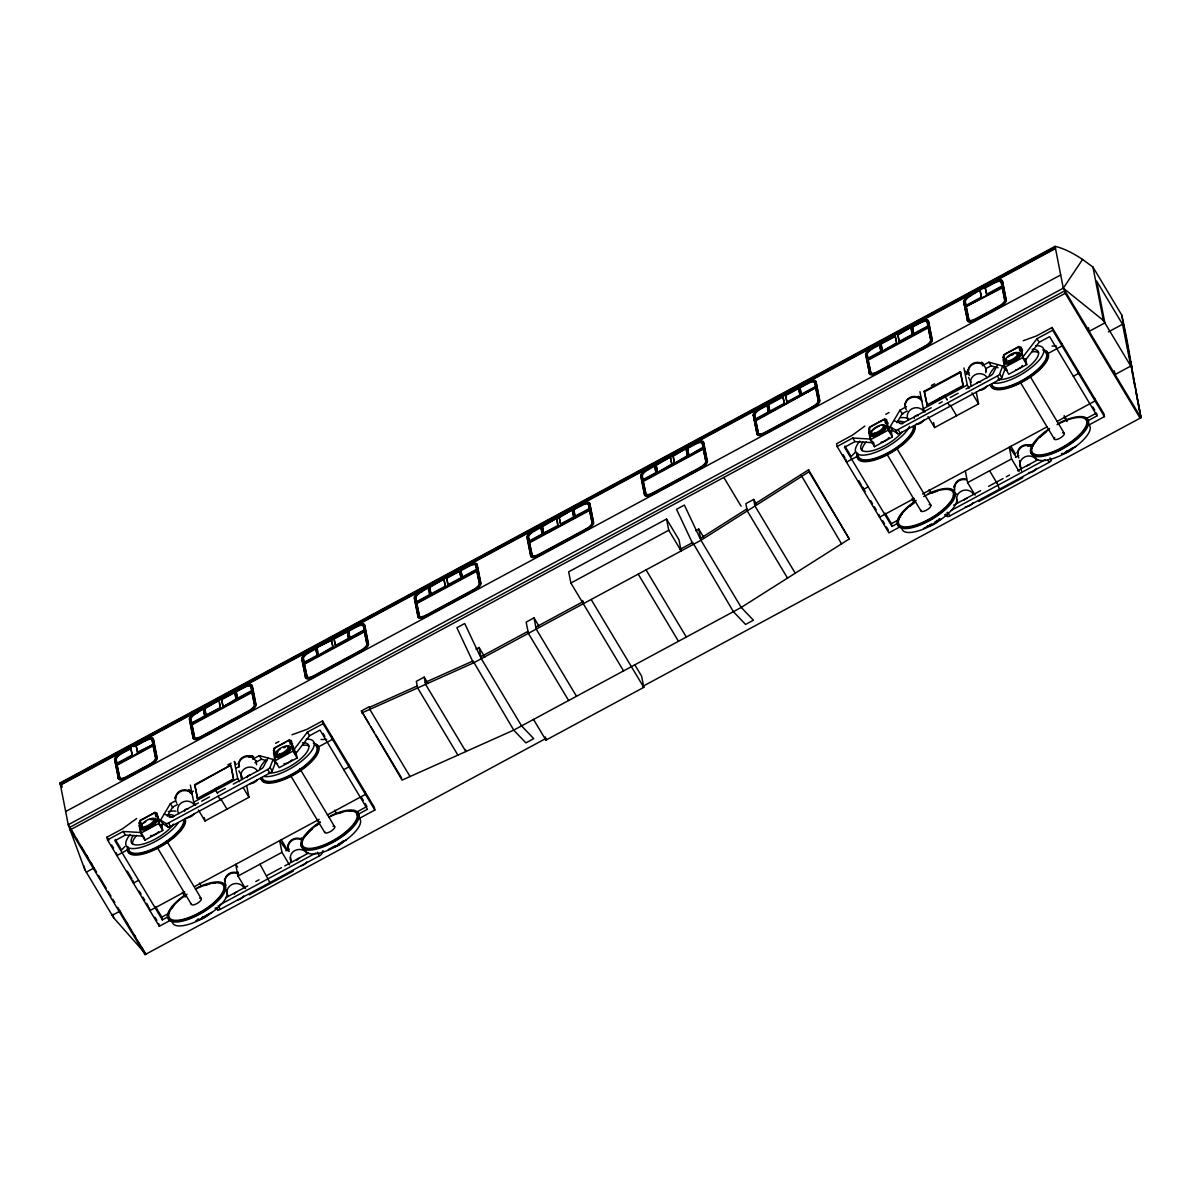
<?xml version="1.0" encoding="UTF-8"?>
<svg xmlns="http://www.w3.org/2000/svg" width="1201" height="1201" viewBox="0 0 1201 1201"><rect width="100%" height="100%" fill="white"/><g stroke="black" fill="none" stroke-linecap="round" stroke-linejoin="round"><path stroke-width="1.5" d="M275.254 763.04L272.162 770.997A2.897 1.021 -30.9 0 1 269.91 773.039L170.647 826.573A2.897 1.021 -30.9 0 1 168.08 827.114L162.766 823.691L160.619 820.103L165.933 823.526A2.897 1.021 -30.9 0 0 168.485 822.97L267.748 769.451A2.897 1.021 -30.9 0 0 270.015 767.394L273.092 759.437L275.254 763.04L277.566 763.671M323.024 850.578L321.793 853.761A2.897 1.021 -30.9 0 1 319.526 855.803L220.263 909.337A2.897 1.021 -30.9 0 1 217.711 909.893L215.054 908.181M1004.862 369.608L1001.769 377.564A2.897 1.021 -30.9 0 1 999.502 379.606L900.255 433.126A2.897 1.021 -30.9 0 1 897.687 433.681L892.373 430.258L890.211 426.67L895.541 430.093A2.897 1.021 -30.9 0 0 898.093 429.538L997.355 376.003A2.897 1.021 -30.9 0 0 999.622 373.961L1002.7 366.005L1004.862 369.608L1007.159 370.238L1005.012 366.65L988.918 362.192L982.343 365.75M976.863 383.479L977.134 382.909A2.552 2.357 -11.1 0 1 979.355 381.708L980.016 381.783A2.552 2.357 -11.1 0 1 980.617 382.023M268.033 758.041L263.274 767.274A4.279 1.516 -30.9 0 1 260.452 769.466L233.234 784.148M997.626 364.609L992.882 373.841A4.279 1.516 -30.9 0 1 990.059 376.033L966.009 389.004M162.766 823.691L161.129 826.468L158.967 822.865L170.407 803.574L175.346 800.917M167.254 816.125L172.554 807.177L177.658 804.43M892.373 430.258L890.737 433.021L888.575 429.433L900.014 410.141L906.59 406.599M896.862 422.692L902.161 413.745L907.265 410.997M139.196 943.085L145.922 954.285L113.63 917.759L84.836 869.719L68.247 824.742L1063.29 288.165L1082.566 259.446L1092.925 267.012L1121.719 315.037L1140.95 417.708L642.61 686.447M357.012 814.894L367.461 809.264L320.006 730.088L309.543 735.733L295.476 754.018L293.329 750.415L307.381 732.13L323.084 723.678L322.544 720.93L306.84 729.382L292.023 734.757M1088.106 420.665L1097.068 415.831L1049.614 336.655L1039.15 342.3L1025.084 360.585L1022.922 356.982L1036.988 338.697L1052.677 330.245L1052.136 327.483L1036.448 335.95L1023.267 340.724M124.934 846.45L121.586 850.008L115.251 839.454M855.652 451.831L851.179 456.575L844.858 446.021M136.689 818.482L122.652 828.705L106.964 837.172L107.505 839.919L159.283 926.286L170.257 920.356M864.9 426.07L852.26 435.272L836.572 443.739L837.112 446.487L888.89 532.854L899.864 526.924M700.573 538.288L746.872 508.939M754.588 504.045L808.588 469.816L849.257 538.964L741.227 607.436L513.728 730.118L402.08 780.11L361.411 710.962L369.262 706.728L369.773 709.371L410.051 776.537M361.801 712.944L473.449 662.952L700.964 540.27L808.979 471.798L808.588 469.816M196.829 712.463L195.853 713.019A8.977 3.183 -30.9 0 0 189.653 719.504L193.451 738.84A8.977 3.183 -30.9 0 0 200.762 738.045L249.883 711.547A8.977 3.183 -30.9 0 0 256.083 705.062L252.3 685.726A8.977 3.183 -30.9 0 0 244.974 686.522L196.634 712.388A7.476 2.657 -30.9 0 0 190.629 718.663L191.845 723.663L204.921 716.607L203.87 711.247M309.288 651.828L308.312 652.383A8.977 3.183 -30.9 0 0 302.472 657.743M421.731 591.192L420.755 591.748A8.977 3.183 -30.9 0 0 414.555 598.233L418.353 617.569A8.977 3.183 -30.9 0 0 425.664 616.774L474.785 590.276A8.977 3.183 -30.9 0 0 480.985 583.791L477.187 564.455A8.977 3.183 -30.9 0 0 469.876 565.251L421.521 591.117A7.476 2.657 -30.9 0 0 415.531 597.392L416.747 602.392L429.823 595.336M534.445 530.407L533.469 530.962A8.977 3.183 -30.9 0 0 527.269 537.447L531.067 556.784A8.977 3.183 -30.9 0 0 538.378 555.988L587.499 529.506A8.977 3.183 -30.9 0 0 593.699 523.02L589.901 503.669A8.977 3.183 -30.9 0 0 588.04 502.934M648.195 469.066L647.219 469.621A8.977 3.183 -30.9 0 0 641.019 476.106L644.817 495.443A8.977 3.183 -30.9 0 0 652.128 494.647L701.249 468.165A8.977 3.183 -30.9 0 0 707.449 461.679L703.651 442.328A8.977 3.183 -30.9 0 0 696.34 443.139L647.985 468.99A7.476 2.657 -30.9 0 0 641.995 475.266L642.85 479.664L655.926 472.624L654.53 465.463L656.286 473.209L643.211 480.265L641.995 475.266M971.159 294.906L970.183 295.461A8.977 3.183 -30.9 0 0 964.343 300.835M118.524 778.788L114.876 759.828A8.977 3.183 -30.9 0 1 121.061 753.342L122.037 752.787L120.716 752.742A8.977 3.183 -30.9 0 0 114.515 759.227L118.659 779.179A8.977 3.183 -30.9 0 0 125.985 778.368L151.041 764.857A8.977 3.183 -30.9 0 0 157.241 758.371L153.443 739.035A8.977 3.183 -30.9 0 0 146.132 739.831L133.596 746.557M191.845 723.663L190.989 719.264A7.476 2.657 -30.9 0 1 196.979 712.989L196.469 711.863L195.493 712.418A8.977 3.183 -30.9 0 0 189.308 718.904L193.091 738.24A8.977 3.183 -30.9 0 0 200.402 737.444L249.523 710.947A8.977 3.183 -30.9 0 0 255.723 704.462L251.94 685.125A8.977 3.183 -30.9 0 0 244.614 685.921L243.998 687.032M317.379 655.971L315.608 648.225L317.379 655.971L304.303 663.027L303.433 658.628A7.476 2.657 -30.9 0 1 309.438 652.353L308.927 651.227L307.951 651.783A8.977 3.183 -30.9 0 0 301.751 658.268L305.549 677.604A8.977 3.183 -30.9 0 0 312.861 676.809L361.981 650.311A8.977 3.183 -30.9 0 0 368.182 643.826L364.383 624.49A8.977 3.183 -30.9 0 0 357.072 625.286L356.081 625.796L357.433 625.886A8.977 3.183 -30.9 0 1 362.132 624.385M305.399 677.229L305.91 678.205A8.977 3.183 -30.9 0 0 313.221 677.409L362.342 650.912A8.977 3.183 -30.9 0 0 368.542 644.427L364.744 625.09A8.977 3.183 -30.9 0 0 363.513 624.4M416.747 602.392L415.891 597.993A7.476 2.657 -30.9 0 1 421.881 591.718L421.371 590.592L420.395 591.147A8.977 3.183 -30.9 0 0 414.195 597.633L417.993 616.969A8.977 3.183 -30.9 0 0 425.304 616.173L474.425 589.676A8.977 3.183 -30.9 0 0 480.625 583.191L476.827 563.854A8.977 3.183 -30.9 0 0 469.516 564.65L468.885 565.761M753.132 415.321L753.462 415.471A8.977 3.183 -30.9 0 1 759.663 408.986L760.638 408.43L759.302 408.385A8.977 3.183 -30.9 0 0 753.117 414.87L757.261 434.807A8.977 3.183 -30.9 0 0 764.572 434.011L813.693 407.514A8.977 3.183 -30.9 0 0 819.893 401.029L816.11 381.693A8.977 3.183 -30.9 0 0 808.783 382.503L760.443 408.355A7.476 2.657 -30.9 0 0 754.438 414.63L755.654 419.629L768.73 412.574L766.974 404.827L768.73 412.574M869.569 373.796L865.921 354.835A8.977 3.183 -30.9 0 1 872.121 348.35L873.097 347.795L871.761 347.75A8.977 3.183 -30.9 0 0 865.561 354.235L869.719 374.172A8.977 3.183 -30.9 0 0 877.03 373.376L926.151 346.879A8.977 3.183 -30.9 0 0 932.351 340.393L928.553 321.057A8.977 3.183 -30.9 0 0 921.242 321.853L897.477 334.644M968.937 320.187L965.304 301.706A7.476 2.657 -30.9 0 1 971.309 295.431L970.798 294.305L969.823 294.861A8.977 3.183 -30.9 0 0 963.622 301.346L967.781 321.298A8.977 3.183 -30.9 0 0 975.092 320.487L1000.148 306.976A8.977 3.183 -30.9 0 0 1006.348 300.49L1002.565 281.154A8.977 3.183 -30.9 0 0 995.239 281.95L970.948 294.83A7.476 2.657 -30.9 0 0 964.958 301.106L968.937 320.187A7.476 2.657 -30.9 0 0 976.008 319.421L999.022 307.006A7.476 2.657 -30.9 0 0 1005.027 300.73M1082.566 259.446A113.63 40.143 52 0 0 1055.078 246.37L60.05 782.932L68.247 824.742L70.168 827.939M60.155 783.487L1055.199 246.926M60.38 784.583L1055.409 248.022M60.485 785.139L1055.514 248.562M130.729 747.923L132.125 755.069L116.707 763.386L115.836 758.987A7.476 2.657 -30.9 0 1 121.841 752.712L130.729 747.923L132.485 755.669L118.599 763.16M356.442 626.397L309.077 651.753A7.476 2.657 -30.9 0 0 303.072 658.028L303.943 662.427L317.019 655.371M586.463 503.099A8.977 3.183 -30.9 0 0 582.59 504.48L534.235 530.332A7.476 2.657 -30.9 0 0 528.23 536.607L529.101 541.005L542.176 533.965L540.765 526.804L542.176 532.764M880.828 350.152L879.417 344.192L880.828 351.338L867.753 358.393L866.882 353.995A7.476 2.657 -30.9 0 1 872.887 347.72L895.105 335.725L896.516 341.7M116.767 762.53L116.197 759.587A7.476 2.657 -30.9 0 1 122.202 753.312L131.089 748.523M136.314 745.701L145.201 740.912A7.476 2.657 -30.9 0 1 152.287 740.131L153.143 744.53L137.725 752.847L135.953 745.1L137.725 752.847M196.979 712.989L203.164 708.86L204.921 716.607M206.227 715.901L204.831 708.755L218.852 700.393L220.263 707.554L205.881 715.301L220.624 708.155M221.825 699.582L234.901 692.542L235.951 699.087L223.236 706.743L221.464 698.997L222.876 706.143M252 691.221L237.618 698.982L236.207 691.836L244.058 687.603A7.476 2.657 -30.9 0 1 251.129 686.822L251.715 689.764M309.438 652.353L315.968 648.825M331.656 640.358L316.914 647.519L318.685 655.266L333.067 647.519L331.296 639.758L333.067 647.519M334.283 638.947L347.359 631.906L348.755 639.052L335.679 646.108L333.923 638.347L335.319 645.507L348.395 638.452M348.665 631.201L356.502 626.967A7.476 2.657 -30.9 0 1 363.588 626.186L364.443 630.585L350.061 638.347L348.305 630.6L350.061 638.347M421.881 591.718L428.066 587.589L429.463 594.735L416.387 601.791M461.199 578.417L459.443 570.67L461.199 578.417L431.129 594.63L429.733 587.484L443.754 579.122L445.511 586.869L444.115 579.723M446.727 578.312L448.123 585.472L446.727 578.312L459.803 571.271M461.109 570.565L468.96 566.332A7.476 2.657 -30.9 0 1 476.031 565.551L476.887 569.95L462.505 577.711L460.749 569.965L462.145 577.111L476.542 569.349L475.671 564.95A7.476 2.657 -30.9 0 0 468.6 565.731L468.96 566.332M542.537 534.565L529.461 541.606L528.59 537.207A7.476 2.657 -30.9 0 1 534.595 530.932L541.126 527.404M543.843 533.86L542.432 526.699L556.453 518.352L557.865 525.498L543.483 533.259L558.225 526.098M559.441 517.541L572.156 509.885L573.913 517.631L560.837 524.687L559.081 516.94L560.477 524.086L573.553 517.03M574.874 515.139L573.823 509.779L581.659 505.546A7.476 2.657 -30.9 0 1 588.745 504.78L589.601 509.179L576.825 516.07M642.355 475.866A7.476 2.657 -30.9 0 1 648.345 469.591L654.89 466.063M673.281 464.051L657.593 472.518L656.196 465.357L670.218 457.011L671.975 464.757L670.578 457.611M682.769 458.932L674.587 463.346L673.191 456.2L685.906 448.543L687.663 456.29L686.266 449.144M698.562 450.42L688.984 455.584L687.572 448.438L695.424 444.205A7.476 2.657 -30.9 0 1 702.495 443.439L703.065 446.367M755.654 419.629L754.798 415.231A7.476 2.657 -30.9 0 1 760.788 408.956L767.334 405.428M768.64 404.722L783.022 396.976L784.433 404.121L770.036 411.868L768.28 404.121L769.691 411.267L784.073 403.521M785.634 395.564L787.045 402.71L785.634 395.564L798.71 388.508L800.121 395.654L785.739 403.416M814.203 388.058L801.427 394.949L800.016 387.803L807.868 383.569A7.476 2.657 -30.9 0 1 814.939 382.804L815.809 387.202L814.578 382.203A7.476 2.657 -30.9 0 0 807.507 382.969L807.868 383.569M881.189 351.938L868.113 358.994L867.242 354.595A7.476 2.657 -30.9 0 1 873.247 348.32L879.778 344.792M896.877 343.486L882.495 351.232L881.084 344.087L895.466 336.325M898.093 334.929L910.808 327.272L912.205 334.418L899.129 341.474L897.732 334.328L899.489 342.075L912.565 335.019M913.526 332.527L912.475 327.167L920.311 322.934A7.476 2.657 -30.9 0 1 927.397 322.153L927.037 321.553A7.476 2.657 -30.9 0 0 919.951 322.333L920.311 322.934M971.309 295.431L979.836 290.041L981.607 297.788L966.174 306.105M985.436 287.82L994.323 283.031A7.476 2.657 -30.9 0 1 1001.394 282.25L1002.265 286.649L986.832 294.966L985.075 287.219L986.832 294.966M137.364 752.246L153.143 744.53M191.484 723.062L204.56 716.006M332.707 646.919L318.685 655.266M349.701 637.746L364.083 629.985L363.227 625.586A7.476 2.657 -30.9 0 0 356.142 626.367L356.502 626.967M445.151 586.283L430.769 594.03L429.733 587.484M447.763 584.872L460.839 577.816M581.659 505.546L581.299 504.945A7.476 2.657 -30.9 0 1 588.385 504.18L589.241 508.578L574.859 516.325L573.823 509.779M657.593 472.518L671.614 464.156M674.587 463.346L687.302 455.689M688.984 455.584L703.005 447.237L702.135 442.839A7.476 2.657 -30.9 0 0 695.064 443.604L695.424 444.205M755.294 419.029L768.37 411.973M786.685 402.11L799.761 395.054M815.449 386.602L801.067 394.348L800.016 387.803M882.495 351.232L896.516 342.885L895.105 335.725M965.814 305.519L981.247 297.187M986.471 294.365L1001.904 286.048L1001.033 281.65A7.476 2.657 -30.9 0 0 993.963 282.43L994.323 283.031M224.872 705.858L236.312 699.688M915.477 333.458L928.253 326.552M116.917 764.497L153.007 745.025L155.905 758.612A7.476 2.657 -30.9 0 1 149.915 764.887L126.901 777.302A7.476 2.657 -30.9 0 1 119.815 778.068L116.917 764.497L119.815 778.068M194.742 738.075A7.476 2.657 -30.9 0 1 194.607 737.744L191.71 724.158L251.85 691.731L254.762 705.302A7.476 2.657 -30.9 0 1 248.757 711.577L201.693 736.964A7.476 2.657 -30.9 0 1 194.982 738.33M367.131 645.507A7.476 2.657 -30.9 0 1 361.216 650.942L314.137 676.328A7.476 2.657 -30.9 0 1 307.066 677.109L304.153 663.522L364.308 631.095L366.89 643.045M416.597 602.887L476.752 570.46L479.649 584.031A7.476 2.657 -30.9 0 1 473.659 590.307L426.58 615.693A7.476 2.657 -30.9 0 1 419.509 616.473L416.597 602.887L419.509 616.473M529.311 542.116L589.466 509.674L592.363 523.261A7.476 2.657 -30.9 0 1 586.373 529.536L539.294 554.907A7.476 2.657 -30.9 0 1 532.223 555.688L529.311 542.116L532.223 555.688M643.075 480.76L703.216 448.333L706.128 461.92A7.476 2.657 -30.9 0 1 700.123 468.195L653.059 493.566A7.476 2.657 -30.9 0 1 645.973 494.347L643.075 480.76L645.973 494.347M758.416 433.711L755.519 420.125L815.659 387.698L755.879 420.725L758.416 433.711A7.476 2.657 -30.9 0 0 758.552 434.041M867.963 359.489L928.118 327.062L931.015 340.634A7.476 2.657 -30.9 0 1 925.025 346.909L877.946 372.295A7.476 2.657 -30.9 0 1 870.875 373.076L867.963 359.489L870.875 373.076M117.278 765.097L153.368 745.626M194.607 737.744L192.07 724.758L252.21 692.331M307.066 677.109L304.514 664.123L364.669 631.696M416.957 603.487L477.112 571.06M529.671 542.702L589.826 510.275M643.436 481.361L703.576 448.934M868.323 360.09L928.478 327.663M119.469 777.467A7.476 2.657 -30.9 0 0 126.54 776.702L149.555 764.286A7.476 2.657 -30.9 0 0 155.545 758.011L151.927 739.531A7.476 2.657 -30.9 0 0 144.841 740.311L145.201 740.912M194.247 737.144A7.476 2.657 -30.9 0 0 201.333 736.363L248.397 710.977A7.476 2.657 -30.9 0 0 254.402 704.702L251.85 691.731M306.705 676.508A7.476 2.657 -30.9 0 0 313.776 675.728L360.855 650.341A7.476 2.657 -30.9 0 0 366.845 644.066L364.308 631.095M419.149 615.873A7.476 2.657 -30.9 0 0 426.22 615.092L473.299 589.706A7.476 2.657 -30.9 0 0 479.289 583.431L476.752 570.46M531.863 555.087A7.476 2.657 -30.9 0 0 538.934 554.307L586.013 528.935A7.476 2.657 -30.9 0 0 592.003 522.66L589.466 509.674M645.613 493.746A7.476 2.657 -30.9 0 0 652.698 492.965L699.763 467.594A7.476 2.657 -30.9 0 0 705.768 461.319L703.216 448.333M758.056 433.111A7.476 2.657 -30.9 0 0 765.142 432.33L812.206 406.944A7.476 2.657 -30.9 0 0 818.211 400.669L815.659 387.698M870.515 372.475A7.476 2.657 -30.9 0 0 877.586 371.694L924.665 346.308A7.476 2.657 -30.9 0 0 930.655 340.033L928.118 327.062M968.576 319.586A7.476 2.657 -30.9 0 0 975.647 318.82L998.662 306.405A7.476 2.657 -30.9 0 0 1004.667 300.13L1002.114 287.159L966.024 306.615L1002.475 287.745L1004.712 299.109M118.163 778.188L118.298 778.578A8.977 3.183 -30.9 0 0 125.625 777.768L150.68 764.256A8.977 3.183 -30.9 0 0 156.881 757.771L153.082 738.435A8.977 3.183 -30.9 0 0 145.771 739.231L145.141 740.341M534.595 530.932L534.085 529.806L533.109 530.362A8.977 3.183 -30.9 0 0 526.909 536.847L530.707 556.183A8.977 3.183 -30.9 0 0 538.018 555.387L587.139 528.905A8.977 3.183 -30.9 0 0 593.339 522.42L589.541 503.069A8.977 3.183 -30.9 0 0 582.23 503.88L581.599 504.975M648.345 469.591L647.834 468.465L646.859 469.021A8.977 3.183 -30.9 0 0 640.658 475.506L644.457 494.842A8.977 3.183 -30.9 0 0 651.768 494.046L700.889 467.564A8.977 3.183 -30.9 0 0 707.089 461.079L703.291 441.728A8.977 3.183 -30.9 0 0 695.98 442.538L695.349 443.634M756.765 433.831L756.9 434.207A8.977 3.183 -30.9 0 0 764.211 433.411L813.332 406.929A8.977 3.183 -30.9 0 0 819.532 400.443L815.749 381.092A8.977 3.183 -30.9 0 0 808.423 381.903L807.808 382.999M869.209 373.196L869.359 373.571A8.977 3.183 -30.9 0 0 876.67 372.775L925.791 346.278A8.977 3.183 -30.9 0 0 931.991 339.793L928.193 320.457A8.977 3.183 -30.9 0 0 920.882 321.252L920.251 322.363M967.27 320.322L967.421 320.697A8.977 3.183 -30.9 0 0 974.732 319.886L999.787 306.375A8.977 3.183 -30.9 0 0 1005.988 299.89L1002.204 280.554A8.977 3.183 -30.9 0 0 994.878 281.349L994.263 282.46M759.572 434.612A7.476 2.657 -30.9 0 0 765.502 432.93L812.567 407.544A7.476 2.657 -30.9 0 0 818.572 401.269L816.335 389.92M65.665 811.531L1060.693 274.969M546.005 738.405L145.021 954.63L70.228 829.876L69.733 827.369L1064.777 290.807L1065.257 293.314L1140.049 418.068L1139.554 415.561M70.228 829.876L1065.257 293.314M666.54 519.042L668.747 530.257L681.147 550.944L678.955 539.729L666.54 519.042L568.673 571.811L570.88 583.025L623.559 670.894M227.815 764.917L231.072 763.16M931.36 385.536L934.618 383.78M197.67 799.04L194.607 784.643L230.727 765.172L194.967 785.244L197.67 799.04L207.518 793.726M924.215 391.211L927.277 405.593L924.215 391.211L960.335 371.74L963.397 386.121L956.837 389.664M924.575 391.811L960.695 372.34M570.88 583.025L668.747 530.257M248.937 757.246L251.955 755.609A8.977 8.317 -11.1 0 1 253.771 756.93M275.599 743.314L278.887 741.542M885.753 414.3L889.04 412.528M190.163 792.93L193.451 791.144M236.267 768.07L239.554 766.283M252.735 759.182L259.311 755.639L275.404 760.083L274.849 757.261M965.874 374.622L969.162 372.85M161.58 824.441L162.766 830.461L144.841 840.13L140.712 833.239L139.226 825.703L140.532 824.997L139.676 820.628L154.989 812.371L159.313 819.637M293.66 747.187L289.336 739.921L274.023 748.178L274.879 752.547L273.573 753.252L275.059 760.788L279.187 767.679L297.112 758.026L295.926 751.991M887.479 423.803L884.597 418.939L869.284 427.196L870.14 431.549L868.833 432.255L870.32 439.791L874.448 446.697L892.373 437.029L891.187 430.994M1021.826 351.353L1018.943 346.488L1003.631 354.745L1004.486 359.114L1003.18 359.82L1004.667 367.356L1008.795 374.247L1026.72 364.579L1025.534 358.559M285.778 742.173L277.146 746.827A4.489 1.591 -30.9 0 0 273.543 750.595L274.293 754.453L273.573 753.252M107.505 839.919L123.193 831.467L141.057 832.533L143.204 836.121L125.354 835.055L114.891 840.7L162.345 919.861L168.335 916.648M837.112 446.487L852.8 438.02L870.665 439.086L872.812 442.689L854.962 441.623L844.498 447.267L891.953 526.428L897.928 523.201M254.882 762.785L261.473 759.227L266.697 760.683M986.141 368.467L991.08 365.795L998.046 367.716M197.309 798.44L233.429 778.954L230.727 765.172M926.917 404.992L963.037 385.521L960.335 371.74M210.806 791.954L214.093 790.183M220.654 786.64L215.369 788.697M223.941 784.869L233.79 779.554M932.201 402.935L944.977 395.264M950.261 393.207L953.549 391.436M428.006 683.504L424.178 677.109L416.327 681.342L417.633 687.948L457.896 755.114M475.956 649.186L479.094 647.504L484.844 657.097M538.799 625.886L534.01 617.884L526.158 622.118L528.365 633.332L568.643 700.513M695.619 530.737L698.757 529.04L703.561 537.042M756.555 504.225L753.673 499.436L745.836 503.669L747.262 510.92L787.526 578.101M195.598 805.331L193.721 802.193L237.678 778.488L234.33 761.404L236.222 764.557M925.205 411.898L923.314 408.76L967.285 385.056L963.938 367.971M140.712 833.239L158.622 823.571L157.151 816.034L155.845 816.74L154.989 812.371M275.059 760.788L292.984 751.12L291.498 743.584L290.192 744.29L289.336 739.921M870.32 439.791L888.23 430.138L886.758 422.602L885.452 423.307L884.597 418.939M1004.667 367.356L1022.591 357.688L1021.105 350.152L1019.799 350.857L1018.943 346.488M198.45 802.899L174.4 815.869A4.279 1.516 -30.9 0 1 171.338 816.86L164.222 814.023M201.618 801.202L209.514 796.939M217.426 792.675L225.323 788.411M893.814 420.59L900.945 423.428A4.279 1.516 -30.9 0 0 904.008 422.437L931.225 407.77M939.122 403.506L942.29 401.795M950.186 397.531L958.098 393.267M480.91 656.737L527.975 631.351M535.826 627.132L582.89 601.746M679.736 549.518L692.722 542.522L733.391 611.669L745.566 624.445L753.417 620.211L741.227 607.436L700.964 540.27L684.375 505.051L676.538 509.284L693.112 544.488M86.292 872.151L94.143 867.918M128.702 849.212L116.887 855.577L116.347 852.83M317.364 747.472L332.467 739.336L331.926 736.588M858.31 455.78L846.495 462.145L845.954 459.398M1046.972 354.04L1062.074 345.888L1061.534 343.141M1108.433 331.881L1122.545 324.27L1096.663 281.094L1104.86 322.889L1089.172 331.356L1088.466 327.708M198.405 810.029L204.996 821.004L248.952 797.299L246.655 785.604M928.013 416.597L934.588 427.571L978.56 403.866L976.263 392.172M138.625 880.288L133.386 883.11L132.846 880.348M343.741 769.676L348.966 766.854L348.425 764.106M868.233 486.84L862.994 489.663L862.453 486.915L865.2 491.509M1073.334 376.243L1078.573 373.421L1078.033 370.674M112.188 915.327L120.025 911.094L121.947 914.291M184.729 891.848L149.9 910.628L149.359 907.881M194.592 886.533L319.121 819.367M327.348 814.939L365.464 794.386L364.924 791.624M914.321 498.415L879.492 517.196L878.952 514.448M922.548 493.971L1047.092 426.82M1056.955 421.506L1095.072 400.939L1094.531 398.192M1027.921 446.171L1030.938 444.55A8.977 8.317 -11.1 0 1 1032.77 445.856M162.345 919.861L161.82 917.114L169.281 913.09M245.514 888.59L237.993 876.054L281.965 852.35L279.668 840.655L286.348 849.963M356.472 812.146L366.921 806.517L365.119 803.499M891.953 526.428L891.412 523.681L898.888 519.658M975.107 495.157L967.601 482.622L1011.557 458.917L1009.275 447.207L1015.986 456.635M1086.064 418.714L1096.528 413.069L1097.068 415.831M285.883 850.833L289.171 849.047M1015.491 457.401L1018.778 455.614M953.429 495.623L956.732 493.851M359.159 818.497L374.847 810.044L374.307 807.282L322.544 720.93M1052.136 327.483L1103.914 413.85L1104.455 416.597L1088.767 425.064L1087.325 422.662M225.593 897.793L247.781 885.828M255.798 881.504L259.011 879.763M267.042 875.439L281.499 867.647M284.712 865.921L308.492 853.085M953.624 505.201L980.586 490.669M988.618 486.33L1003.075 478.538M1006.288 476.812L1009.501 475.071M1017.517 470.747L1038.099 459.653M219.708 904.863L315.758 853.07M950.922 510.575L1045.365 459.638M195.553 921.122L198.811 919.365M202.068 917.609L211.841 912.34M328.278 849.557L334.794 846.029M338.051 844.273L346.188 839.889M923.524 528.56L931.676 524.161M934.933 522.405L941.449 518.892M1066.023 451.726L1075.796 446.457M944.647 514.734L947.304 516.445A2.897 1.021 -30.9 0 0 949.871 515.89L1049.134 462.37A2.897 1.021 -30.9 0 0 1051.4 460.328L1049.959 457.926M249.268 894.865L293.239 871.145M978.875 501.418L1022.832 477.713M533.529 719.444L545.93 740.131L643.796 687.362L641.604 676.133L634.924 664.994M369.398 707.389L417.242 685.966M425.214 682.393L473.059 660.97L513.728 730.118L525.903 742.894L533.739 738.66L521.564 725.884L481.301 658.718L464.712 623.514L456.86 627.733L473.449 662.952M299.499 858.13L297.278 859.315A2.552 2.357 -11.1 0 0 296.902 860.501M236.987 891.833L234.75 893.034A2.552 2.357 -11.1 0 0 234.39 894.22M1052.061 346.068L1056.295 345.963M321.042 739.531L326.687 739.396M250.409 775.215L249.748 775.14A2.552 2.357 -11.1 0 0 247.526 776.341L247.256 776.912A2.552 2.357 -11.1 0 0 247.166 777.527M187.896 808.934L187.236 808.858A2.552 2.357 -11.1 0 0 185.014 810.059L184.744 810.63A2.552 2.357 -11.1 0 0 184.639 811.245M1055.078 246.37L1063.29 288.165L1103.404 320.457L1132.213 368.497L1130.651 361.216A113.63 19.051 78.3 0 0 1121.719 315.037M237.618 867.047L235.696 864.36L237.993 876.054M1063.29 288.165L1140.95 417.708L1130.651 361.216L1132.483 374.081M1052.677 330.245L1104.455 416.597M1092.91 407.049L1094.727 410.066M1036.988 338.697L1039.15 342.3M998.662 306.405L999.172 307.531M1064.176 415.636L1065.978 418.654M1064.206 416.762L1067.058 421.521M1006.243 353.695A4.489 1.591 -30.9 0 1 1006.753 353.394L1016.827 347.96A4.489 1.591 -30.9 0 1 1021.075 347.494L1022.501 349.896M1022.591 357.688L1026.72 364.579M1030.368 376.799L1064.356 433.471M1020.295 382.233L1054.268 438.905M1005.747 353.995A4.489 1.591 -30.9 0 0 1003.15 357.162L1004.591 359.564M963.637 301.796L967.631 320.907M999.622 373.961L1001.769 377.564M997.355 376.003L999.502 379.606M1047.692 459.968L1049.134 462.37M988.918 362.192L991.08 365.795M965.814 371.124L967.255 373.511M1010.927 446.352L1015.445 453.888M967.285 385.056L969.162 388.193M971.984 392.892L978.56 403.866M1011.557 458.917L1019.079 471.453M924.665 346.308L925.175 347.434M912.475 327.167L913.511 333.713L927.893 325.966L927.037 321.553M945.307 396.915L947.184 400.053L947.034 399.242M950.246 405.157L956.581 415.711M989.579 470.762L996.815 482.817M947.724 402.77L949.886 406.373M999.502 489.137L996.65 482.006M881.084 344.087L882.135 350.632M900.014 410.141L902.161 413.745M898.093 429.538L900.255 433.126M949.871 515.89L947.709 512.302A2.897 1.021 -30.9 0 1 946.913 512.677M895.541 430.093L897.687 433.681M945.878 514.058L947.304 516.445M929.094 489.618L931 492.785M888.23 430.138L892.373 437.029M896.997 448.724L930.985 505.396M886.923 454.158L920.912 510.83M911.934 498.88L913.841 502.048M868.833 432.255L869.554 433.456M852.8 438.02L854.962 441.623M885.092 513.127L891.412 523.681M843.147 454.699L845.024 457.821M858.79 480.805L861.537 485.384M870.71 500.682L872.542 503.744M874.373 506.792L876.205 509.855M882.72 520.709L884.597 523.831M886.473 526.969L888.35 530.106M812.206 406.944L812.717 408.085M808.979 471.798L849.257 538.964M841.541 543.858L800.872 474.71M795.242 573.207L754.979 506.026L753.673 499.436M723.828 477.428L741.092 506.221M699.763 467.594L700.273 468.72M687.572 448.438L688.623 454.984M673.191 456.2L674.226 462.745M656.196 465.357L657.232 471.918M646.048 569.875L686.311 637.055M638.196 574.108L678.475 641.274M586.013 528.935L586.523 530.061M591.132 599.494L643.796 687.362M542.432 526.699L543.483 533.259M576.48 696.28L536.216 629.099L534.01 617.884M426.22 615.092L426.655 616.263M361.411 710.962L369.082 723.753M371.004 726.95L373.886 731.754M375.793 734.952L401.689 778.128M301.766 658.718L305.76 677.829M323.084 723.678L374.847 810.044M323.084 733.376L324.886 736.393M361.501 797.464L363.318 800.482M307.381 732.13L309.543 735.733M334.599 810.195L336.505 813.362M292.984 751.12L297.112 758.026M244.058 687.603L243.698 687.002A7.476 2.657 -30.9 0 1 250.769 686.221L251.129 686.822M299.83 768.655L334.749 826.919M317.439 819.457L319.346 822.625M290.687 775.666L324.66 832.338M273.543 750.595L275.705 754.198M236.207 691.836L237.258 698.381L251.64 690.635L250.769 686.221M270.015 767.394L272.162 770.997M259.311 755.639L261.473 759.227M267.748 769.451L269.91 773.039M317.364 852.215L319.526 855.803M204.831 708.755L205.881 715.301M281.319 839.784L288 850.924M237.678 778.488L239.554 781.626M243.323 787.886L248.952 797.299M281.965 852.35L289.471 864.885M215.7 790.348L217.591 793.486M220.639 798.605L226.974 809.144M259.971 864.195L269.895 882.57M218.117 796.203L220.278 799.806M149.555 764.286L150.065 765.412M170.407 803.574L172.554 807.177M168.485 822.97L170.647 826.573M218.102 905.734L220.263 909.337M165.933 823.526L168.08 827.114M216.27 907.491L217.711 909.893M199.486 883.05L201.393 886.218M158.622 823.571L162.766 830.461M166.459 840.58L201.378 898.828M158.262 849.167L191.304 904.263M139.676 820.628L141.328 823.391M182.327 892.313L185.179 897.057M158.967 822.865L157.121 813.377A4.489 1.591 -30.9 0 0 152.872 813.843L142.784 819.277A4.489 1.591 -30.9 0 0 139.196 823.045L140.637 825.447M139.226 825.703L139.947 826.888L139.196 823.045M123.193 831.467L125.354 835.055M155.484 906.56L161.82 917.114M106.964 837.172L108.841 840.31M111.663 844.994L113.54 848.131M127.351 871.175L131.93 878.817M139.271 891.052L141.102 894.114M142.934 897.177L144.766 900.24M146.597 903.287L148.444 906.35M154.989 917.279L156.866 920.401M61.972 786.13L60.05 782.932L61.957 787.361M72.09 831.137L73.997 834.335M76.879 839.124L78.801 842.321M81.668 847.125L84.55 851.929M86.472 855.127L88.379 858.325M91.261 863.114L93.183 866.311M124.814 919.095L127.696 923.899M129.618 927.097L131.54 930.295M134.407 935.084L136.329 938.281M69.733 827.369L77.404 840.175M79.326 843.372L82.193 848.161M84.115 851.359L91.786 864.165M93.708 867.362L96.575 872.151M98.497 875.349L106.168 888.155M108.09 891.352L110.972 896.141M112.879 899.339L114.801 902.536M117.683 907.34L120.55 912.144M122.472 915.342L124.394 918.54M127.261 923.329L129.183 926.526M132.065 931.33L134.932 936.134M136.854 939.332L138.776 942.53M141.643 947.319L143.565 950.516M968.516 377.474L971.099 382.368M242.362 777.437L238.894 770.787M1122.545 324.27L1130.757 366.065L1115.068 374.532L1114.348 370.899M1133.189 378.12L1134.915 386.917M1135.606 390.43L1140.95 417.708M1092.925 267.012L1103.404 320.457M1021.075 347.494L1022.922 356.982M1030.938 444.55L1031.179 445.781A8.977 8.317 -11.1 0 0 1017.592 453.107L1017.352 451.876A8.977 8.317 -11.1 0 0 1017.607 454.038M1003.15 357.162L1003.646 359.73M1003.901 361.006L1004.727 365.239M1019.484 460.629L1021.496 470.882M980.196 290.642L981.607 297.788M985.871 369.383L986.111 370.614A8.977 8.317 -11.1 0 1 985.766 372.775M965.304 470.927L967.601 482.622M933.612 422.557L934.588 427.571M911.169 327.873L912.22 333.232M919.966 391.676L923.314 408.76M902.521 413.549L902.687 414.345M890.181 430.213L890.737 433.021M888.575 429.433L886.713 419.945A4.489 1.591 -30.9 0 0 883.996 419.734M873.562 442.178L874.448 446.697M870.665 439.086L868.803 429.613A4.489 1.591 -30.9 0 1 870.079 427.466M798.71 388.508L800.121 395.654M783.022 396.976L784.433 404.121M753.823 417.603L757.125 434.432M698.757 529.04L700.964 540.27M572.517 510.485L573.913 517.631M582.65 600.515L583.281 603.728M556.814 518.952L557.865 524.312M545.299 736.919L545.93 740.131M479.094 647.504L481.301 658.718M465.478 749.559L465.868 751.541L425.604 684.375L424.178 677.109M347.359 631.906L348.755 639.052M294.65 749.784L295.476 754.018M293.329 750.415L291.468 740.927A4.489 1.591 -30.9 0 0 287.219 741.392M290.552 857.484L291.227 860.907M251.955 755.609L252.195 756.855A8.977 8.317 -11.1 0 0 238.609 764.181L238.368 762.95A8.977 8.317 -11.1 0 0 238.624 765.097M234.901 692.542L235.951 697.901M219.558 702.78L220.263 706.368M231.433 767.499L233.459 777.828M238.158 872.046L238.399 873.292A8.977 8.317 -11.1 0 0 224.812 880.618L224.557 879.372A8.977 8.317 -11.1 0 0 224.827 881.534M204.335 817.656L204.996 821.004M190.358 785.109L193.721 802.193M172.914 806.982L173.079 807.778M144.255 837.112L144.841 840.13M140.217 828.3L141.057 832.533M158.742 923.539L159.283 926.286M144.525 952.123L145.021 954.63M112.939 914.186L113.63 917.759M84.145 866.161L84.836 869.719M967.436 318.04A5.149 1.832 -30.9 0 1 967.676 318.445M1086.995 418.894A32.922 11.695 -30.9 0 1 1065.918 446.997A32.922 11.695 -30.9 0 1 1031.028 452.537M1031.389 448.874A32.922 11.695 -30.9 0 1 1033.701 444.4M1034.556 443.199A32.922 11.695 -30.9 0 1 1036.613 440.692M1039.841 437.374A32.922 11.695 -30.9 0 1 1045.921 432.27M1078.318 437.164A31.421 11.154 -30.9 0 1 1075.495 439.611M1074.294 440.587A31.421 11.154 -30.9 0 1 1049.689 453.933M1088.616 424.523A31.421 11.154 -30.9 0 1 1068.515 451.336A31.421 11.154 -30.9 0 1 1035.217 456.62M1057.045 424.644A31.421 11.154 -30.9 0 1 1085.314 427.361A31.421 11.154 -30.9 0 1 1040.411 454.924A31.421 11.154 -30.9 0 1 1048.683 429.778M1035.878 345.678A31.421 11.154 -30.9 0 1 1033.911 365.419A31.421 11.154 -30.9 0 1 993.647 383.044M989.189 375.763A31.421 11.154 -30.9 0 1 995.284 366.755M1045.11 351.953A31.421 11.154 -30.9 0 1 1025.008 378.765A31.421 11.154 -30.9 0 1 991.711 384.05M1046.777 358.754A31.421 11.154 -30.9 0 1 1025.504 379.591A31.421 11.154 -30.9 0 1 997.025 388.674M1032.109 349.281A25.386 9.023 -30.9 0 1 1030.518 365.224A25.386 9.023 -30.9 0 1 998.001 379.471M1042.903 349.761A32.922 11.695 -30.9 0 1 1028.912 376.919A32.922 11.695 -30.9 0 1 990.405 384.77M1032.124 351.788A25.386 9.023 -30.9 0 1 1038.685 352.884M1043.399 350.572A32.922 11.695 -30.9 0 1 1029.407 377.745A32.922 11.695 -30.9 0 1 990.9 385.581M1022.306 365.554A5.765 2.042 -30.9 0 1 1021.601 366.425M1020.61 367.326A5.765 2.042 -30.9 0 1 1018.148 368.962M1016.842 369.593A5.765 2.042 -30.9 0 1 1015.581 370.043M1062.585 432.78A5.765 2.042 -30.9 0 1 1063.44 435.468A5.765 2.042 -30.9 0 1 1056.76 439.491A5.765 2.042 -30.9 0 1 1054.733 437.479M1059.958 422.542A32.922 11.695 -30.9 0 1 1085.629 428.487A32.922 11.695 -30.9 0 1 1038.099 455.87A32.922 11.695 -30.9 0 1 1049.569 428.517M954.81 490.068A8.977 8.317 -11.1 0 1 966.009 479.754M965.859 479.034A8.977 8.317 -11.1 0 0 954.405 487.186L954.164 485.94A8.977 8.317 -11.1 0 0 954.42 488.101M969.462 375.643A8.977 8.317 -11.1 0 1 975.167 363.363A8.977 8.317 -11.1 0 1 986.261 371.334M964.103 500.171A2.552 2.357 -11.1 0 1 964.358 499.601L966.58 498.4A2.552 2.357 -11.1 0 1 967.24 498.475M1016.241 353.77A8.977 3.183 -30.9 0 1 1019.994 356.742A8.977 3.183 -30.9 0 1 1009.516 363.723A8.977 3.183 -30.9 0 1 1005.762 360.765M1036.418 468.45A8.977 8.317 -11.1 0 1 1028.566 472.684M1020.91 468.57A8.977 8.317 -11.1 0 1 1024.438 457.131A8.977 8.317 -11.1 0 1 1036.598 460.103M1018.838 458.001A8.977 8.317 -11.1 0 1 1031.329 446.517M1026.615 466.453A2.552 2.357 -11.1 0 1 1026.87 465.883L1029.107 464.682A2.552 2.357 -11.1 0 1 1029.752 464.757M870.485 427.121A4.489 1.591 -30.9 0 1 872.391 425.845L882.48 420.41A4.489 1.591 -30.9 0 1 883.501 419.915M886.158 423.322A4.489 1.591 -30.9 0 1 888.185 423.007M906.275 409.706A8.977 8.317 -11.1 0 1 909.818 398.282A8.977 8.317 -11.1 0 1 921.978 401.239M905.044 405.743A8.977 8.317 -11.1 0 1 904.788 403.581L905.029 404.812A8.977 8.317 -11.1 0 1 918.615 397.486L918.375 396.255A8.977 8.317 -11.1 0 1 921.587 399.287M914.321 418.413A2.552 2.357 -11.1 0 1 914.351 417.197L914.622 416.612A2.552 2.357 -11.1 0 1 916.843 415.426L917.489 415.501A2.552 2.357 -11.1 0 1 918.104 415.726M923.854 420.155A8.977 8.317 -11.1 0 1 916.018 424.388M908.361 420.275A8.977 8.317 -11.1 0 1 911.889 408.835A8.977 8.317 -11.1 0 1 924.049 411.808M1072.973 447.853A7.206 2.552 -30.9 0 1 1062.074 453.723M885.002 425.89A8.977 3.183 -30.9 0 1 879.177 434.492A8.977 3.183 -30.9 0 1 871.416 433.216M881.354 425.319A8.977 3.183 -30.9 0 1 883.02 430.574A8.977 3.183 -30.9 0 1 870.38 435.032A8.977 3.183 -30.9 0 1 879.402 426.01M968.231 371.664A8.977 8.317 -11.1 0 1 967.976 369.503L968.216 370.749A8.977 8.317 -11.1 0 1 981.802 363.423L981.562 362.177A8.977 8.317 -11.1 0 1 983.379 363.498M987.042 386.091A8.977 8.317 -11.1 0 1 979.19 390.31M971.534 386.197A8.977 8.317 -11.1 0 1 975.062 374.772A8.977 8.317 -11.1 0 1 987.222 377.745M939.137 519.312A7.206 2.552 -30.9 0 1 934.258 524.086A7.206 2.552 -30.9 0 1 927.727 526.173M883.185 426.04A7.206 2.552 -30.9 0 1 879.327 432.48A7.206 2.552 -30.9 0 1 871.776 432.885M1072.643 447.748A8.977 3.183 -30.9 0 1 1071.127 449.159M1069.295 450.51A8.977 3.183 -30.9 0 1 1065.227 452.702M1063.275 453.393A8.977 3.183 -30.9 0 1 1061.549 453.738M1020.505 350.872A4.489 1.591 -30.9 0 1 1022.546 350.557M1016.436 353.574A7.206 2.552 -30.9 0 1 1017.502 356.952A7.206 2.552 -30.9 0 1 1009.155 361.966A7.206 2.552 -30.9 0 1 1006.633 359.459M1011.827 355.196A7.206 2.552 -30.9 0 1 1013.479 354.415M1013.749 353.574A8.977 3.183 -30.9 0 1 1019.724 355.406A8.977 3.183 -30.9 0 1 1008.375 362.987A8.977 3.183 -30.9 0 1 1006.333 358.514M1007.864 357.102A8.977 3.183 -30.9 0 1 1011.692 354.55M937.11 520.333A7.206 2.552 -30.9 0 1 934.423 522.54M931.165 524.297A7.206 2.552 -30.9 0 1 929.589 524.852M939.407 518.847A8.977 3.183 -30.9 0 1 938.296 520.198M936.765 521.609A8.977 3.183 -30.9 0 1 927.202 526.188M1067.164 451.066A7.206 2.552 -30.9 0 1 1065.512 451.846M973.23 502.528A8.977 8.317 -11.1 0 1 965.394 506.747M957.737 502.634A8.977 8.317 -11.1 0 1 961.265 491.209A8.977 8.317 -11.1 0 1 973.426 494.166M888.935 437.464A5.765 2.042 -30.9 0 1 888.23 438.335M887.254 439.236A5.765 2.042 -30.9 0 1 881.099 442.178M929.214 504.69A5.765 2.042 -30.9 0 1 927.652 509.449A5.765 2.042 -30.9 0 1 920.972 510.185M909.502 426.4A31.421 11.154 -30.9 0 1 871.716 453.618A31.421 11.154 -30.9 0 1 859.766 441.082M900.75 417.723A31.421 11.154 -30.9 0 1 908.872 419.074M915.072 426.475A32.922 11.695 -30.9 0 1 884.897 456.02A32.922 11.695 -30.9 0 1 857.889 453.843M913.406 430.679A31.421 11.154 -30.9 0 1 892.133 451.501A31.421 11.154 -30.9 0 1 863.654 460.584M914.592 425.649A32.922 11.695 -30.9 0 1 884.401 455.194A32.922 11.695 -30.9 0 1 857.394 453.017M902.161 431.91A25.386 9.023 -30.9 0 1 872.557 450.66A25.386 9.023 -30.9 0 1 862.798 442.058M897.327 421.311A25.386 9.023 -30.9 0 1 903.888 422.392M862.183 450.72A25.386 9.023 -30.9 0 1 866.206 441.923M900.18 423.608A25.386 9.023 -30.9 0 1 902.672 423.743M950.171 489.438A32.922 11.695 -30.9 0 1 936.179 516.61A32.922 11.695 -30.9 0 1 897.657 524.447M898.033 520.799A32.922 11.695 -30.9 0 1 902.161 513.878M909.998 506.206A32.922 11.695 -30.9 0 1 913.916 503.189M931.586 493.221A32.922 11.695 -30.9 0 1 937.396 491.104M928.103 493.731A32.922 11.695 -30.9 0 1 951.838 501.042A32.922 11.695 -30.9 0 1 904.383 527.794A32.922 11.695 -30.9 0 1 916.198 500.442M923.674 496.568A31.421 11.154 -30.9 0 1 951.943 499.286A31.421 11.154 -30.9 0 1 907.055 526.849A31.421 11.154 -30.9 0 1 915.312 501.703M942.124 511.536A31.421 11.154 -30.9 0 1 921.512 523.921M919.771 524.627A31.421 11.154 -30.9 0 1 914.667 526.338M913.075 526.759A31.421 11.154 -30.9 0 1 910.028 527.389M956.777 498.925A31.421 11.154 -30.9 0 1 931.586 525.287A31.421 11.154 -30.9 0 1 901.861 528.545M913.27 426.355A31.421 11.154 -30.9 0 1 888.079 452.717A31.421 11.154 -30.9 0 1 858.355 455.975M226.058 885.512A8.977 8.317 -11.1 0 1 238.534 874.013M239.014 767.064A8.977 8.317 -11.1 0 1 246.715 756.57A8.977 8.317 -11.1 0 1 256.654 764.782M256.008 760.653A8.977 8.317 -11.1 0 1 256.263 762.815M289.756 746.872A8.977 3.183 -30.9 0 1 284.937 754.904A8.977 3.183 -30.9 0 1 275.539 755.414M276.155 754.198A8.977 3.183 -30.9 0 1 277.266 752.847M288 847.471A8.977 8.317 -11.1 0 1 287.745 845.309L287.985 846.54A8.977 8.317 -11.1 0 1 301.571 839.214L301.331 837.983A8.977 8.317 -11.1 0 1 303.162 839.289M306.81 861.883A8.977 8.317 -11.1 0 1 301.286 865.816M291.303 862.003A8.977 8.317 -11.1 0 1 294.846 850.578A8.977 8.317 -11.1 0 1 307.006 853.536M289.231 851.434A8.977 8.317 -11.1 0 1 301.721 839.949M157.481 816.5A4.489 1.591 -30.9 0 1 157.886 816.44M176.682 803.139A8.977 8.317 -11.1 0 1 180.21 791.714A8.977 8.317 -11.1 0 1 192.37 794.687M175.436 799.175A8.977 8.317 -11.1 0 1 175.181 797.014L175.421 798.245A8.977 8.317 -11.1 0 1 189.022 790.919L188.767 789.688A8.977 8.317 -11.1 0 1 190.599 790.994M194.247 813.587A8.977 8.317 -11.1 0 1 186.41 817.821M178.754 813.708A8.977 8.317 -11.1 0 1 182.282 802.283A8.977 8.317 -11.1 0 1 194.442 805.24M343.381 841.285A7.206 2.552 -30.9 0 1 333.578 847.17M154.058 819.292A7.206 2.552 -30.9 0 1 145.066 826.678A7.206 2.552 -30.9 0 1 144.165 822.085A7.206 2.552 -30.9 0 1 154.058 819.292A8.977 3.183 -30.9 0 1 151.581 826.723A8.977 3.183 -30.9 0 1 141.178 827.864M149.795 819.457A8.977 3.183 -30.9 0 1 155.77 821.289A8.977 3.183 -30.9 0 1 144.42 828.87A8.977 3.183 -30.9 0 1 142.379 824.396M143.91 822.985A8.977 3.183 -30.9 0 1 145.741 821.634M257.434 779.524A8.977 8.317 -11.1 0 1 249.583 783.758M241.926 779.629A8.977 8.317 -11.1 0 1 245.454 768.205A8.977 8.317 -11.1 0 1 257.614 771.177M209.019 913.736A7.206 2.552 -30.9 0 1 202.999 918.42A7.206 2.552 -30.9 0 1 197.369 919.305M151.086 819.743A7.206 2.552 -30.9 0 1 154.313 821.769A7.206 2.552 -30.9 0 1 146.717 827.384A7.206 2.552 -30.9 0 1 142.168 826.333M343.036 841.195A8.977 3.183 -30.9 0 1 341.519 842.592M339.688 843.943A8.977 3.183 -30.9 0 1 333.668 846.825M291.828 744.05A4.489 1.591 -30.9 0 1 292.609 743.959M287.925 747.022A7.206 2.552 -30.9 0 1 286.769 751.511A7.206 2.552 -30.9 0 1 278.257 755.594A7.206 2.552 -30.9 0 1 277.926 751.811M283.871 747.848A7.206 2.552 -30.9 0 1 285.433 747.292M286.108 746.316A8.977 3.183 -30.9 0 1 288.75 750.625A8.977 3.183 -30.9 0 1 276.275 756.6A8.977 3.183 -30.9 0 1 280.088 749.199M203.209 916.948A7.206 2.552 -30.9 0 1 201.558 917.729M207.172 915.042A8.977 3.183 -30.9 0 1 201.273 918.585M199.321 919.275A8.977 3.183 -30.9 0 1 197.595 919.621M243.638 895.961A8.977 8.317 -11.1 0 1 238.113 899.879M228.13 896.066A8.977 8.317 -11.1 0 1 231.658 884.642A8.977 8.317 -11.1 0 1 243.818 887.614M291.993 759.858A5.765 2.042 -30.9 0 1 283.976 763.701M158.622 831.783A5.765 2.042 -30.9 0 1 150.605 835.611M357.388 812.326A32.922 11.695 -30.9 0 1 332.572 842.562A32.922 11.695 -30.9 0 1 301.796 842.306M304.949 836.632A32.922 11.695 -30.9 0 1 312.545 828.75M316.328 825.703A32.922 11.695 -30.9 0 1 319.061 823.736M338.292 813.587A32.922 11.695 -30.9 0 1 342.525 812.206M348.875 810.915A32.922 11.695 -30.9 0 1 353.935 810.96M353.364 825.733A31.421 11.154 -30.9 0 1 345.888 833.059M344.687 834.019A31.421 11.154 -30.9 0 1 325.276 845.444M323.534 846.15A31.421 11.154 -30.9 0 1 312.38 849.092M359.009 817.956A31.421 11.154 -30.9 0 1 338.907 844.768A31.421 11.154 -30.9 0 1 305.624 850.053M328.879 817.326A31.421 11.154 -30.9 0 1 355.196 821.679A31.421 11.154 -30.9 0 1 309.798 848.401A31.421 11.154 -30.9 0 1 320.412 822.31M306.27 739.11A31.421 11.154 -30.9 0 1 304.303 758.852A31.421 11.154 -30.9 0 1 264.055 776.477M259.581 769.195A31.421 11.154 -30.9 0 1 265.676 760.188M315.503 745.386A31.421 11.154 -30.9 0 1 295.401 772.198A31.421 11.154 -30.9 0 1 262.118 777.482M317.169 752.186A31.421 11.154 -30.9 0 1 295.896 773.024A31.421 11.154 -30.9 0 1 267.418 782.106M302.502 742.728A25.386 9.023 -30.9 0 1 300.926 758.657A25.386 9.023 -30.9 0 1 268.393 772.904M313.311 743.194A32.922 11.695 -30.9 0 1 299.319 770.351A32.922 11.695 -30.9 0 1 260.797 778.203M302.517 745.22A25.386 9.023 -30.9 0 1 309.092 746.316M317.244 745.386A32.922 11.695 -30.9 0 1 296.182 773.474A32.922 11.695 -30.9 0 1 261.293 779.029M332.977 826.213A5.765 2.042 -30.9 0 1 331.416 830.972A5.765 2.042 -30.9 0 1 324.735 831.708M330.35 815.974A32.922 11.695 -30.9 0 1 356.021 821.919A32.922 11.695 -30.9 0 1 308.492 849.302A32.922 11.695 -30.9 0 1 319.961 821.949M199.606 898.123A5.765 2.042 -30.9 0 1 198.045 902.897A5.765 2.042 -30.9 0 1 191.364 903.617M178.243 822.76A31.421 11.154 -30.9 0 1 139.962 847.636A31.421 11.154 -30.9 0 1 130.158 834.515M168.245 811.621A31.421 11.154 -30.9 0 1 175.977 811.2M185.479 819.908A32.922 11.695 -30.9 0 1 159.072 847.531A32.922 11.695 -30.9 0 1 127.922 850.939M184.158 820.613A31.421 11.154 -30.9 0 1 170.092 839.829A31.421 11.154 -30.9 0 1 140.292 853.866M184.984 819.082A32.922 11.695 -30.9 0 1 154.794 848.627A32.922 11.695 -30.9 0 1 127.786 846.45M173.454 824.111A25.386 9.023 -30.9 0 1 143.82 843.868A25.386 9.023 -30.9 0 1 133.206 835.491M167.72 814.743A25.386 9.023 -30.9 0 1 174.28 815.839M132.575 844.168A25.386 9.023 -30.9 0 1 136.599 835.371M169.161 817.145A25.386 9.023 -30.9 0 1 173.064 817.175M220.564 882.885A32.922 11.695 -30.9 0 1 202.939 912.34A32.922 11.695 -30.9 0 1 168.425 914.231M171.578 908.557A32.922 11.695 -30.9 0 1 173.635 906.049M204.921 885.512A32.922 11.695 -30.9 0 1 209.169 884.131M212.472 883.32A32.922 11.695 -30.9 0 1 215.504 882.84M196.979 887.884A32.922 11.695 -30.9 0 1 222.861 893.529A32.922 11.695 -30.9 0 1 175.811 921.212A32.922 11.695 -30.9 0 1 185.194 894.82M195.508 889.235A31.421 11.154 -30.9 0 1 221.84 893.589A31.421 11.154 -30.9 0 1 176.427 920.326A31.421 11.154 -30.9 0 1 187.041 894.22M223.416 892.403A31.421 11.154 -30.9 0 1 221.75 895.33M219.993 897.657A31.421 11.154 -30.9 0 1 210.07 906.89M206.122 909.697A31.421 11.154 -30.9 0 1 185.059 919.771M225.638 889.881A31.421 11.154 -30.9 0 1 205.536 916.693A31.421 11.154 -30.9 0 1 172.253 921.978M183.663 819.788A31.421 11.154 -30.9 0 1 158.472 846.15A31.421 11.154 -30.9 0 1 128.747 849.407M874.673 433.246A7.206 2.552 -30.9 0 0 883.666 425.86A7.206 2.552 -30.9 0 0 873.773 428.652A7.206 2.552 -30.9 0 0 874.673 433.246M1009.02 360.795A7.206 2.552 -30.9 0 0 1018.013 353.409A7.206 2.552 -30.9 0 0 1008.119 356.202A7.206 2.552 -30.9 0 0 1009.02 360.795M279.413 754.228A7.206 2.552 -30.9 0 0 288.405 746.842A7.206 2.552 -30.9 0 0 278.512 749.634A7.206 2.552 -30.9 0 0 279.413 754.228"/></g></svg>
